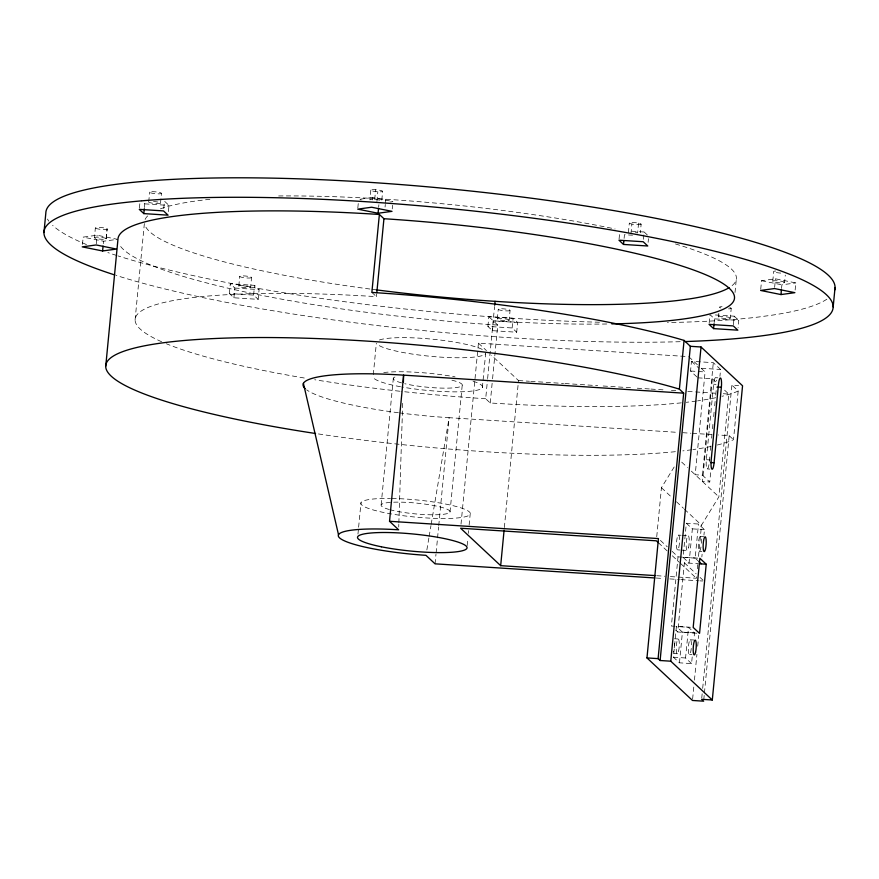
<?xml version="1.0" encoding="UTF-8"?>
<svg xmlns="http://www.w3.org/2000/svg" width="879" height="879" viewBox="0 0 879 879"><rect width="100%" height="100%" fill="white"/><g stroke="black" fill="none" stroke-linecap="round" stroke-linejoin="round"><path stroke-width="0.66" stroke-dasharray="4.39 3.3" d="M398.725 527.059L398.813 524.323M398.857 522.961L402.725 402.527M82.472 244.428L83.175 237.121L97.097 235.22L117.456 239.33L103.535 241.231L83.175 237.121M94.492 237.846L94.416 237.594A5.944 0.934 5.5 0 1 103.217 237.682A5.944 0.934 5.5 0 1 103.766 239.308A5.944 0.934 5.5 0 1 94.492 237.846L95.35 227.859A5.944 0.934 5.5 0 1 104.151 227.936A5.944 0.934 5.5 0 1 104.7 229.562A5.944 0.934 5.5 0 1 95.437 228.111L95.35 227.859M96.272 243.736L97.097 235.22M103.293 243.67L103.535 241.231M106.128 238.594L107.073 228.859M106.216 238.846L107.15 229.1M139.398 208.136L139.981 202.049M144.42 207.521L144.771 203.862L141.123 200.467M135.102 319.78L144.475 222.354M148.716 201.895L149.65 192.149M160.516 203.148L161.45 193.402A5.944 0.934 5.5 0 0 152.99 191.688A5.944 0.934 5.5 0 0 152.21 193.237A5.944 0.934 5.5 0 0 161.45 193.402M163.758 208.477L164.461 201.17L169.01 205.422L168.307 212.729M229.375 293.531L230.309 283.785L254.547 285.345L259.096 289.598L258.162 299.343L233.924 297.783L229.375 293.531L253.613 295.091L258.162 299.343M233.924 297.783L234.858 288.048L230.309 283.785M238.802 286.071L239.736 276.325M250.603 287.323A5.944 0.934 5.5 0 0 242.143 285.609A5.944 0.934 5.5 0 0 241.362 287.158A5.944 0.934 5.5 0 0 250.603 287.323L251.548 277.577A5.944 0.934 5.5 0 0 243.076 275.874A5.944 0.934 5.5 0 0 242.296 277.412A5.944 0.934 5.5 0 0 251.548 277.577M253.613 295.091L254.547 285.345M357.83 207.916L358.302 203.049M370.828 190.128L369.894 199.874A5.944 0.934 5.5 0 1 376.245 199.61A5.944 0.934 5.5 0 1 381.695 201.126L382.64 191.38A5.944 0.934 5.5 0 0 374.168 189.677A5.944 0.934 5.5 0 0 373.388 191.215A5.944 0.934 5.5 0 0 382.64 191.38M372.344 199.929L372.575 197.489L392.935 201.599L390.408 201.95M374.707 199.478L375.641 189.732M376.893 201.522L377.827 191.776M378.662 207.158L378.893 204.719M161.615 341.733A297.3 46.51 5.5 0 1 376.432 296.662L376.684 293.971M385.057 207.026L385.31 204.433M385.431 203.126L385.804 199.236M357.962 534.047L358.489 528.598M358.621 527.224L360.983 502.678M373.311 374.652L376.333 343.282M392.232 208.905L392.583 205.257M381.145 504.81L393.342 378.157M435.061 563.835L435.973 554.264M436.105 552.902L437.423 539.245M437.555 537.882L438.61 526.95M438.742 525.587L449.125 417.69L677.28 432.347M450.004 512.105L462.2 385.452M461.014 524.159L478.44 343.129L687.334 356.544M487.9 326.406L488.834 316.671L513.083 318.22L517.632 322.483L516.698 332.218L492.449 330.669L487.9 326.406L512.138 327.966L516.698 332.218M467.156 545.617L467.804 538.794M468.331 533.344L468.595 530.608M469.122 525.159L470.177 514.248M482.362 387.595L485.647 353.49A55.003 8.603 5.5 0 1 434.05 356.621A55.003 8.603 5.5 0 1 377.245 344.249M681.335 402.846A322.066 50.378 5.5 0 1 509.908 404.164L490.24 403L485.691 398.747L487.493 379.937M487.625 378.596L494.569 306.518M492.449 330.669L493.394 320.923L517.632 322.483M497.338 318.945L498.272 309.199M490.24 403L492.438 380.157M492.57 378.816L497.745 325.065L488.834 316.671M509.139 320.198A5.944 0.934 5.5 0 0 500.678 318.495A5.944 0.934 5.5 0 0 499.898 320.033A5.944 0.934 5.5 0 0 509.139 320.198L510.073 310.452A5.944 0.934 5.5 0 0 501.612 308.749A5.944 0.934 5.5 0 0 500.832 310.287A5.944 0.934 5.5 0 0 510.073 310.452M512.138 327.966L513.083 318.22M504.348 527.554L518.5 380.563L491.46 355.292M619.08 238.967L619.662 232.88M624.101 238.352L624.453 234.693L627.145 234.869M628.397 232.715L629.331 222.98M630.957 233.803L631.891 224.057A5.944 0.934 5.5 0 1 632.671 222.519A5.944 0.934 5.5 0 1 641.132 224.233L640.319 232.748M638.572 223.145L637.638 232.891A5.944 0.934 5.5 0 0 634.748 232.452M643.439 239.308L644.142 232.001L629.331 231.045M648.109 242.34L648.46 238.681M656.734 536.728L661.447 487.713L674.643 466.211M696.926 376.97L690.553 371.015L691.487 361.269L713.308 362.675L720.593 369.477L719.934 376.256M672.16 551.375L678.028 556.868L671.369 626.035L693.179 627.441M692.212 656.932L691.575 663.601L679.456 662.821L673.446 657.206L676.401 626.518L688.521 627.298L694.531 632.913L694.014 638.253M686.345 523.247L692.355 528.861L689.07 562.967L683.06 557.352L686.345 523.247L698.464 524.027L704.475 529.641L703.947 535.102M696.827 633.221L677.742 631.99L684.4 562.824L698.036 563.692M709.166 323.142L709.99 314.616L714.539 318.868L738.778 320.428L738.074 327.735M701.233 368.345L705.09 371.949L695.201 474.737L702.464 475.209L709.749 482.011L710.924 469.804M679.456 662.821L682.412 632.133L676.401 626.518M714.187 322.527L714.539 318.868M702.464 475.209L713.308 362.675M691.575 663.601L685.565 657.986L688.521 627.298M699.19 561.868L695.179 558.121L698.464 524.027M697.838 377.827L712.375 378.761L702.486 481.538L709.749 482.011M718.484 316.901L718.835 313.243M709.771 457.036L709.254 462.431A7.933 1.56 -86.3 0 1 707.046 468.87A7.933 1.56 -86.3 0 1 706.342 459.706L713.616 384.2A7.933 1.56 -86.3 0 1 715.209 377.838A7.933 1.56 -86.3 0 1 716.627 381.014M670.391 576.58L696.399 578.25L696.662 575.525M697.322 568.713L697.706 564.637M698.497 556.462L701.508 525.148L718.868 496.855L728.768 394.067L722.977 388.661M710.43 450.301L710.946 444.906M711.594 438.16L711.979 434.116M712.506 428.721L713.155 421.986M713.671 416.591L714.187 411.196M714.704 405.801L715.231 400.406M715.748 395.012L716.528 386.925M701.849 556.923L702.112 554.199M692.619 699.102L693.927 685.543M694.443 680.115L696.926 654.35M697.706 646.208L698.75 635.363M730.284 318.143A5.944 0.934 5.5 0 0 721.824 316.44A5.944 0.934 5.5 0 0 721.044 317.978A5.944 0.934 5.5 0 0 730.284 318.143L731.229 308.408M735.02 292.498L736.393 278.203M733.405 324.703L734.229 316.176L712.682 314.792M701.761 697.937L702.156 693.839M702.684 688.378L731.888 385.101L738.558 385.529M703.771 699.816L704.288 694.366M704.42 693.004L729.196 435.687L718.275 434.984M717.308 445.005A322.066 50.378 5.5 0 0 731.009 440.808L733.504 439.698L738.184 390.99L731.888 385.101M760.731 289.246L761.544 280.72L775.465 278.808L795.825 282.917L795.001 291.443M772.784 281.192L773.718 271.446M774.641 287.334L775.465 278.808M781.552 288.477L781.903 284.829L795.825 282.917M784.584 282.445A5.944 0.934 5.5 0 0 776.124 280.731A5.944 0.934 5.5 0 0 775.344 282.28A5.944 0.934 5.5 0 0 784.584 282.445L785.288 275.138M426.864 549.924L428.908 537.783M429.128 536.432L430.952 525.631M431.182 524.291L449.125 417.69A123.873 19.382 5.5 0 1 399.692 412.921M738.184 390.99L735.701 392.089A322.066 50.378 5.5 0 1 722 396.297M372.575 197.489L358.654 199.401L361.203 199.907M144.771 203.862L169.01 205.422M628.496 234.957L632.528 235.209M234.858 288.048L259.096 289.598M701.497 368.257L720.593 369.477M690.553 371.015L705.09 371.949M715.418 377.684L717.846 377.838M713.616 384.2L716.033 384.354M518.5 380.563L529.433 381.255M530.795 381.343L563.56 383.453M564.922 383.541L597.698 385.65M603.159 386.002L631.825 387.837M637.286 388.188L649.581 388.979M650.943 389.067L665.963 390.034M671.424 390.386L676.885 390.737M687.807 391.441L716.484 393.276M723.307 393.715L728.768 394.067M682.752 432.699L690.949 433.226M692.311 433.314L711.441 434.545M706.342 459.706L709.979 459.948M707.452 468.946L709.88 469.111M692.355 528.861L704.475 529.641M678.335 535.091L680.764 535.245M681.972 535.322L688.026 535.718M700.156 536.498L703.782 536.728M677.687 549.869L680.104 550.023M681.324 550.1L687.378 550.496M699.497 551.276L701.925 551.43M678.028 556.868L699.849 558.264M683.06 557.352L695.179 558.121M656.712 575.701L664.92 576.228M656.195 578.041L663.03 578.481M669.853 578.92L679.412 579.536M680.775 579.624L698.519 580.766M699.882 580.854L702.618 581.019M682.412 632.133L694.531 632.913M674.457 638.758L678.083 638.989M690.202 639.769L693.839 640M673.797 653.536L677.434 653.767M689.554 654.547L691.982 654.701M673.446 657.206L685.565 657.986M761.544 280.72L781.903 284.829M644.142 232.001L647.779 235.396M734.229 316.176L738.778 320.428M688.707 356.632L697.377 364.741M712.375 378.761L716.231 382.365M691.487 361.269L698.772 368.081M729.196 435.687L733.504 439.698M681.697 462.123L687.488 467.529M691.344 471.133L718.868 496.855M661.447 487.713L671.468 497.074M676.467 501.755L683.488 508.304M684.488 509.238L701.508 525.148M478.44 343.129L486.461 350.611M660.415 540.409L667.26 546.804M684.4 562.824L696.146 573.8M700.069 577.459L703.002 580.195M658.338 542.684L667.359 551.111M672.358 555.792L679.368 562.34M680.379 563.274L696.399 578.25M371.872 292.41L376.432 296.662M675.918 630.298L677.742 631.99M485.691 398.747A297.3 46.51 5.5 0 1 401.044 391.364M399.725 391.221A297.3 46.51 5.5 0 1 314.715 379.739M304.277 378.014A297.3 46.51 5.5 0 1 166.373 343.755M675.435 243.944A297.3 46.51 5.5 0 1 730.998 286.444M376.355 289.872A297.3 46.51 5.5 0 1 371.169 289.191M369.883 289.026A297.3 46.51 5.5 0 1 281.148 274.688L265.799 271.589A297.3 46.51 5.5 0 1 145.013 225.332M145.112 219.475A297.3 46.51 5.5 0 1 148.76 214.959M160.407 208.861A297.3 46.51 5.5 0 1 212.938 199.028M278.654 195.962A297.3 46.51 5.5 0 1 615.08 228.958M497.745 325.065A322.066 50.378 5.5 0 1 120.357 246.076M710.968 446.455A322.066 50.378 5.5 0 1 692.916 449.576M691.663 449.751A322.066 50.378 5.5 0 1 682.818 450.883M675.391 451.685A322.066 50.378 5.5 0 1 316.901 433.71M715.66 397.737A322.066 50.378 5.5 0 1 697.607 400.868M696.355 401.044A322.066 50.378 5.5 0 1 686.301 402.307M606.774 323.999A297.3 46.51 5.5 0 1 493.196 320.813M379.398 339.986A55.003 8.603 5.5 0 1 433.446 339.294A55.003 8.603 5.5 0 1 484.098 350.545M398.374 412.745A123.873 19.382 5.5 0 1 306.694 389.869M473.056 381.2A55.003 8.603 5.5 0 1 468.408 391.419A55.003 8.603 5.5 0 1 401.758 386.969M400.494 386.738A55.003 8.603 5.5 0 1 373.179 376.025M383.76 372.531A55.003 8.603 5.5 0 1 455.047 376.871M451.927 380.178A34.688 5.428 5.5 0 1 452.982 387.903A34.688 5.428 5.5 0 1 404.736 383.705M401.571 382.892A34.688 5.428 5.5 0 1 395.198 376.937M389.375 509.545A34.688 5.428 5.5 0 1 408.713 502.48A34.688 5.428 5.5 0 1 448.466 513.204A34.688 5.428 5.5 0 1 390.375 509.82M391.891 498.448A55.003 8.603 5.5 0 1 470.21 514.171A55.003 8.603 5.5 0 1 385.551 512.864A55.003 8.603 5.5 0 1 390.474 498.426M826.875 299.179A396.396 62.013 5.5 0 1 773.015 315.034L759.027 316.956A396.396 62.013 5.5 0 1 667.436 322.549M599.467 322.219A396.396 62.013 5.5 0 1 228.046 282.829L207.587 278.698A396.396 62.013 5.5 0 1 117.918 255.877M116.621 255.47A396.396 62.013 5.5 0 1 107.864 252.57M86.483 244.571A396.396 62.013 5.5 0 1 52.608 225.354M48.795 221.134A396.396 62.013 5.5 0 1 47.477 219.058M680.192 341.7A396.396 62.013 5.5 0 1 116.039 275.369M729.812 307.595A5.944 0.934 5.5 0 1 727.889 308.859M720.835 307.969A5.944 0.934 5.5 0 1 722.758 306.694M780.717 273.094A5.944 0.934 5.5 0 1 774.289 271.974A5.944 0.934 5.5 0 1 775.772 271.007M641.132 224.233A5.944 0.934 5.5 0 1 631.891 224.057M153.517 201.5A5.944 0.934 5.5 0 1 160.428 202.895A5.944 0.934 5.5 0 1 155.704 203.543A5.944 0.934 5.5 0 1 148.793 202.148M700.959 547.013A7.428 1.461 -86.3 0 1 698.464 549.133A7.428 1.461 -86.3 0 1 699.618 537.168A7.428 1.461 -86.3 0 1 701.321 543.222M674.446 643.516A7.428 1.461 -86.3 0 1 673.38 652.141M691.246 648.438A7.428 1.461 -86.3 0 1 688.664 653.24A7.428 1.461 -86.3 0 1 689.543 640.736A7.428 1.461 -86.3 0 1 691.377 646.494M688.532 547.859A7.428 1.461 -86.3 0 0 688.411 535.794A7.428 1.461 -86.3 0 0 686.169 545.65A7.428 1.461 -86.3 0 0 688.532 547.859M678.841 547.243A7.428 1.461 -86.3 0 0 678.709 535.179A7.428 1.461 -86.3 0 0 676.478 545.035A7.428 1.461 -86.3 0 0 678.841 547.243M678.588 651.141A7.428 1.461 -86.3 0 0 678.467 639.066A7.428 1.461 -86.3 0 0 676.226 648.922A7.428 1.461 -86.3 0 0 678.588 651.141"/><path stroke-width="1.32" d="M403.384 381.991L403.604 375.146L683.675 393.155L658.107 658.635L660.118 660.514L670.776 661.195L712.298 699.992L742.557 385.782L701.035 346.996L690.367 346.304L684.071 340.415L678.687 338.811A322.066 50.378 5.5 0 0 391.781 293.784L371.872 292.41L379.376 214.465A322.066 50.378 5.5 0 0 117.94 239.506L105.744 366.169M43.95 232.528L45.829 213.048A396.396 62.013 5.5 0 1 449.828 188.886A396.396 62.013 5.5 0 1 834.654 290.081M102.59 250.976L116.511 249.065L96.152 244.955L82.23 246.867L102.59 250.976L103.063 246.098M143.837 213.608L139.278 209.356L163.516 210.916L168.076 215.168L143.837 213.608L144.299 208.741M378.08 213.245L392.001 211.345L371.641 207.235L357.72 209.136L378.08 213.245L378.541 208.378M376.816 292.63L383.936 218.717L379.376 214.465M654.833 577.953L435.061 563.835L425.952 555.319A74.319 11.625 5.5 0 1 339.58 537.893A74.319 11.625 5.5 0 1 398.637 529.795L389.529 521.291L403.604 375.146A123.873 19.382 5.5 0 0 305.167 388.628M494.69 305.222L495.064 301.321M655.338 575.613L500.678 565.669L504.085 530.279M623.519 244.439L618.959 240.187L643.197 241.736L647.757 245.999L623.519 244.439L623.87 240.78M712.298 699.992L701.629 699.31L703.639 701.178L692.487 700.464L646.966 657.921L658.448 538.574L389.529 521.291M683.675 393.155L679.379 389.133L684.071 340.415M660.118 660.514L690.367 346.304M670.776 661.195L701.035 346.996M713.605 328.614L709.056 324.362L733.295 325.922L737.844 330.174L713.605 328.614L714.078 323.747M714.1 462.739L721.373 387.232A7.933 1.56 -86.3 0 0 720.67 378.08A7.933 1.56 -86.3 0 0 718.462 384.519L711.188 460.025A7.933 1.56 -86.3 0 0 711.891 469.177A7.933 1.56 -86.3 0 0 714.1 462.739L710.463 462.508M706.222 564.219L699.552 633.396L693.179 627.441L699.849 558.264L706.222 564.219L699.398 563.78M780.97 294.564L794.891 292.663L774.531 288.554L760.61 290.455L780.97 294.564L781.431 289.696M833.171 307.002L835.05 287.51M717.736 387.002L721.373 387.232M646.966 657.921L658.107 658.635M679.379 389.133L673.995 387.529A322.066 50.378 5.5 0 0 164.988 342.557A322.066 50.378 5.5 0 0 315.55 433.501M699.19 561.868L701.189 563.747M658.338 542.684L656.338 540.816L460.618 528.235L500.678 565.669M303.409 383.387L338.514 534.74M729.087 287.708A297.3 46.51 5.5 0 1 689.872 298.849L679.379 300.288A297.3 46.51 5.5 0 1 376.355 289.872M383.936 218.717A297.3 46.51 5.5 0 1 710.518 276.874A297.3 46.51 5.5 0 1 611.839 323.911M114.742 274.951A396.396 62.013 5.5 0 1 205.818 197.599A396.396 62.013 5.5 0 1 751.919 261.338A396.396 62.013 5.5 0 1 685.378 341.546M381.387 546.793A55.003 8.603 5.5 0 0 466.892 548.342A55.003 8.603 5.5 0 0 388.606 532.542A55.003 8.603 5.5 0 0 381.387 546.793M705.507 548.957A7.428 1.461 -86.3 0 0 705.376 536.893A7.428 1.461 -86.3 0 0 703.134 546.749A7.428 1.461 -86.3 0 0 705.507 548.957M695.564 652.229A7.428 1.461 -86.3 0 0 695.432 640.165A7.428 1.461 -86.3 0 0 693.19 650.02A7.428 1.461 -86.3 0 0 695.564 652.229"/></g></svg>
